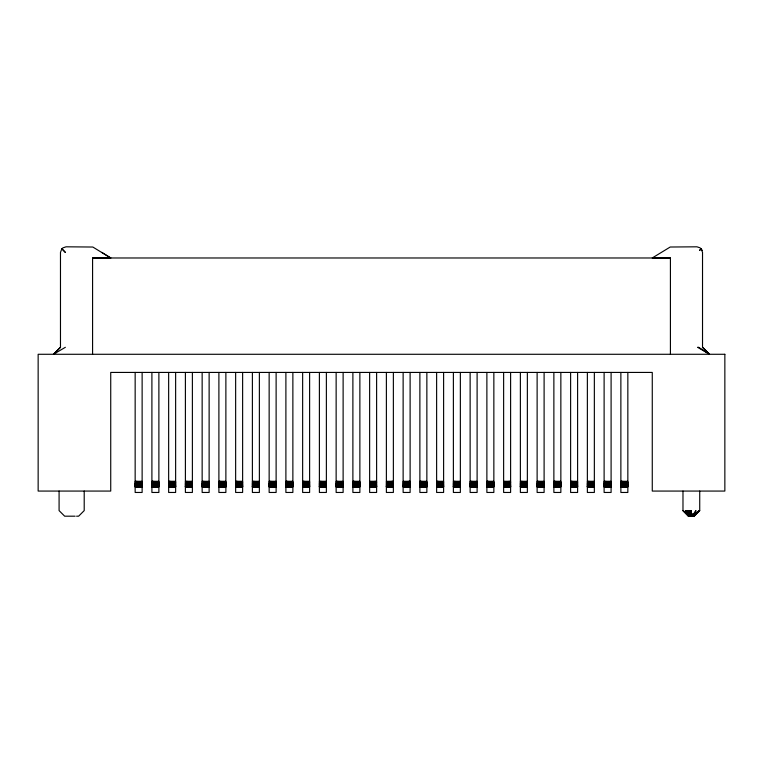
<?xml version="1.0" encoding="UTF-8"?>
<svg xmlns="http://www.w3.org/2000/svg" width="763" height="763" viewBox="0 0 763 763"><rect width="100%" height="100%" fill="white"/><g stroke="black" fill="none" stroke-linecap="round" stroke-linejoin="round"><path stroke-width="1.14" d="M693.062 513.957L692.747 516.189L694.692 513.795M692.079 516.189L692.651 513.957M692.079 514.329L691.354 516.189L691.354 510.609L690.629 516.189L687.167 510.609L689.38 516.189L685.432 510.609L688.932 516.189L686.862 513.795M692.899 516.189L695.999 510.609L691.803 516.189L689.456 510.609L690.725 516.189L688.035 510.609L689.809 516.189L685.555 510.609L690.935 510.609L691.803 516.189M61.851 248.738L65.351 252.391L61.851 248.738L60.477 252.391L60.477 347.308L53.505 354.28L65.351 347.308M694.645 514.329L693.329 516.189L697.849 511.401L693.767 516.189L699.442 510.609L694.139 516.189L688.56 516.189L682.98 510.609L682.98 491.067M699.728 491.067L699.728 510.609L694.139 516.189L699.442 510.609M694.139 516.189L699.728 510.609M56.472 352.372L53.505 354.28L60.477 347.308M62.719 247.927L66.066 246.811L92.828 247.031L110.74 257.97L92.581 257.98L92.581 354.28M135.156 486.88L142.128 486.832L135.156 486.832L142.128 486.689L135.156 486.451L142.128 486.451L135.156 486.126L142.128 485.726L135.156 485.239L142.128 485.239L135.156 484.696L142.128 484.085L135.156 483.427L142.128 482.741L135.156 482.025L142.128 482.025L135.156 481.291L142.128 481.291M151.904 486.832L158.885 486.88L151.904 486.88L158.885 486.689L151.904 486.451L158.885 486.451L151.904 486.126L158.885 485.726L151.904 485.239L158.885 485.239L151.904 484.696L158.885 484.085L151.904 483.427L158.885 482.741L151.904 482.025L158.885 482.025L151.904 481.291L158.885 481.291M168.652 486.832L175.633 486.88L168.652 486.88L175.633 486.689L168.652 486.451L175.633 486.451L168.652 486.126L175.633 485.726L168.652 485.239L175.633 485.239L168.652 484.696L175.633 484.085L168.652 483.427L175.633 482.741L168.652 482.025L175.633 482.025L168.652 481.291L175.633 481.291M185.399 486.832L192.381 486.88L185.399 486.832L192.381 486.689L185.399 486.451L192.381 486.451L185.399 486.126L192.381 485.726L185.399 485.239L192.381 485.239L185.399 484.696L192.381 484.085L185.399 483.427L192.381 482.741L185.399 482.025L192.381 482.025L185.399 481.291L192.381 481.291M202.147 486.88L209.129 486.832L202.147 486.832L209.129 486.689L202.147 486.451L209.129 486.451L202.147 486.126L209.129 485.726L202.147 485.239L209.129 485.239L202.147 484.696L209.129 484.085L202.147 483.427L209.129 482.741L202.147 482.025L209.129 482.025L202.147 481.291L209.129 481.291M218.895 486.832L225.877 486.88L218.895 486.832L225.877 486.689L218.895 486.451L225.877 486.451L218.895 486.126L225.877 485.726L218.895 485.239L225.877 485.239L218.895 484.696L225.877 484.085L218.895 483.427L225.877 482.741L218.895 482.025L225.877 482.025L218.895 481.291L225.877 481.291M235.643 486.832L242.624 486.88L235.643 486.88L242.624 486.689L235.643 486.451L242.624 486.451L235.643 486.126L242.624 485.726L235.643 485.239L242.624 485.239L235.643 484.696L242.624 484.085L235.643 483.427L242.624 482.741L235.643 482.025L242.624 482.025L235.643 481.291L242.624 481.291M252.391 486.88L259.372 486.88L252.391 486.832L259.372 486.689L252.391 486.451L259.372 486.451L252.391 486.126L259.372 485.726L252.391 485.239L259.372 485.239L252.391 484.696L259.372 484.085L252.391 483.427L259.372 482.741L252.391 482.025L259.372 482.025L252.391 481.291L259.372 481.291M269.148 486.832L276.12 486.88L269.148 486.832L276.12 486.689L269.148 486.451L276.12 486.451L269.148 486.126L276.12 485.726L269.148 485.239L276.12 485.239L269.148 484.696L276.12 484.085L269.148 483.427L276.12 482.741L269.148 482.025L276.12 482.025L269.148 481.291L276.12 481.291M285.896 486.88L292.868 486.88L285.896 486.832L292.868 486.689L285.896 486.451L292.868 486.451L285.896 486.126L292.868 485.726L285.896 485.239L292.868 485.239L285.896 484.696L292.868 484.085L285.896 483.427L292.868 482.741L285.896 482.025L292.868 482.025L285.896 481.291L292.868 481.291M302.644 486.88L309.616 486.832L302.644 486.832L309.616 486.689L302.644 486.451L309.616 486.451L302.644 486.126L309.616 485.726L302.644 485.239L309.616 485.239L302.644 484.696L309.616 484.085L302.644 483.427L309.616 482.741L302.644 482.025L309.616 482.025L302.644 481.291L309.616 481.291M319.392 486.88L326.373 486.832L319.392 486.832L326.373 486.689L319.392 486.451L326.373 486.451L319.392 486.126L326.373 485.726L319.392 485.239L326.373 485.239L319.392 484.696L326.373 484.085L319.392 483.427L326.373 482.741L319.392 482.025L326.373 482.025L319.392 481.291L326.373 481.291M336.14 486.88L343.121 486.88L336.14 486.832L343.121 486.689L336.14 486.451L343.121 486.451L336.14 486.126L343.121 485.726L336.14 485.239L343.121 485.239L336.14 484.696L343.121 484.085L336.14 483.427L343.121 482.741L336.14 482.025L343.121 482.025L336.14 481.291L343.121 481.291M352.887 486.88L359.869 486.88L352.887 486.832L359.869 486.689L352.887 486.451L359.869 486.451L352.887 486.126L359.869 485.726L352.887 485.239L359.869 485.239L352.887 484.696L359.869 484.085L352.887 483.427L359.869 482.741L352.887 482.025L359.869 482.025L352.887 481.291L359.869 481.291M369.635 481.291L376.617 481.291L369.635 482.025L376.617 482.741L369.635 483.427L376.617 484.085L369.635 484.696L376.617 485.239L369.635 485.726L376.617 486.126L369.635 486.451L376.617 486.689L369.635 486.832L376.617 486.88L369.635 486.832M386.383 481.291L393.365 481.291L386.383 482.025L393.365 482.741L386.383 483.427L393.365 484.085L386.383 484.696L393.365 485.239L386.383 485.726L393.365 486.126L386.383 486.451L393.365 486.689L386.383 486.832L393.365 486.88L386.383 486.832M403.131 481.291L410.113 481.291L403.131 482.025L410.113 482.741L403.131 483.427L410.113 484.085L403.131 484.696L410.113 485.239L403.131 485.726L410.113 486.126L403.131 486.451L410.113 486.689L403.131 486.832L410.113 486.88L403.131 486.832M419.879 486.832L426.86 486.88L419.879 486.832L426.86 486.689L419.879 486.451L426.86 486.451L419.879 486.126L426.86 485.726L419.879 485.239L426.86 485.239L419.879 484.696L426.86 484.085L419.879 483.427L426.86 482.741L419.879 482.025L426.86 482.025L419.879 481.291L426.86 481.291M436.627 486.88L443.608 486.832L436.627 486.832L443.608 486.689L436.627 486.451L443.608 486.451L436.627 486.126L443.608 485.726L436.627 485.239L443.608 485.239L436.627 484.696L443.608 484.085L436.627 483.427L443.608 482.741L436.627 482.025L443.608 482.025L436.627 481.291L443.608 481.291M453.384 486.88L460.356 486.832L453.384 486.832L460.356 486.689L453.384 486.451L460.356 486.451L453.384 486.126L460.356 485.726L453.384 485.239L460.356 485.239L453.384 484.696L460.356 484.085L453.384 483.427L460.356 482.741L453.384 482.025L460.356 482.025L453.384 481.291L460.356 481.291M470.132 486.88L477.104 486.832L470.132 486.832L477.104 486.689L470.132 486.451L477.104 486.451L470.132 486.126L477.104 485.726L470.132 485.239L477.104 485.239L470.132 484.696L477.104 484.085L470.132 483.427L477.104 482.741L470.132 482.025L477.104 482.025L470.132 481.291L477.104 481.291M486.88 486.88L493.852 486.832L486.88 486.832L493.852 486.689L486.88 486.451L493.852 486.451L486.88 486.126L493.852 485.726L486.88 485.239L493.852 485.239L486.88 484.696L493.852 484.085L486.88 483.427L493.852 482.741L486.88 482.025L493.852 482.025L486.88 481.291L493.852 481.291M503.628 481.291L510.609 481.291L503.628 482.025L510.609 482.741L503.628 483.427L510.609 484.085L503.628 484.696L510.609 485.239L503.628 485.726L510.609 486.126L503.628 486.451L510.609 486.689L503.628 486.832L510.609 486.88L503.628 486.832M520.376 486.832L527.357 486.88L520.376 486.832L527.357 486.689L520.376 486.451L527.357 486.451L520.376 486.126L527.357 485.726L520.376 485.239L527.357 485.239L520.376 484.696L527.357 484.085L520.376 483.427L527.357 482.741L520.376 482.025L527.357 482.025L520.376 481.291L527.357 481.291M537.123 486.832L544.105 486.88L537.123 486.832L544.105 486.689L537.123 486.451L544.105 486.451L537.123 486.126L544.105 485.726L537.123 485.239L544.105 485.239L537.123 484.696L544.105 484.085L537.123 483.427L544.105 482.741L537.123 482.025L544.105 482.025L537.123 481.291L544.105 481.291M553.871 486.88L560.853 486.832L553.871 486.832L560.853 486.689L553.871 486.451L560.853 486.451L553.871 486.126L560.853 485.726L553.871 485.239L560.853 485.239L553.871 484.696L560.853 484.085L553.871 483.427L560.853 482.741L553.871 482.025L560.853 482.025L553.871 481.291L560.853 481.291M570.619 486.832L577.601 486.88L570.619 486.88L577.601 486.689L570.619 486.451L577.601 486.451L570.619 486.126L577.601 485.726L570.619 485.239L577.601 485.239L570.619 484.696L577.601 484.085L570.619 483.427L577.601 482.741L570.619 482.025L577.601 482.025L570.619 481.291L577.601 481.291M587.367 486.88L594.348 486.832L587.367 486.832L594.348 486.689L587.367 486.451L594.348 486.451L587.367 486.126L594.348 485.726L587.367 485.239L594.348 485.239L587.367 484.696L594.348 484.085L587.367 483.427L594.348 482.741L587.367 482.025L594.348 482.025L587.367 481.291L594.348 481.291M604.115 486.88L611.096 486.88L604.115 486.832L611.096 486.689L604.115 486.451L611.096 486.451L604.115 486.126L611.096 485.726L604.115 485.239L611.096 485.239L604.115 484.696L611.096 484.085L604.115 483.427L611.096 482.741L604.115 482.025L611.096 482.025L604.115 481.291L611.096 481.291M620.872 486.88L627.844 486.832L620.872 486.832L627.844 486.689L620.872 486.451L627.844 486.451L620.872 486.126L627.844 485.726L620.872 485.239L627.844 485.239L620.872 484.696L627.844 484.085L620.872 483.427L627.844 482.741L620.872 482.025L627.844 482.025L620.872 481.291L627.844 481.291M92.581 257.98L670.419 257.98L670.419 354.28M135.156 482.741L142.128 482.741M151.904 482.741L158.885 482.741M168.652 482.741L175.633 482.741M185.399 482.741L192.381 482.741M202.147 482.741L209.129 482.741M218.895 482.741L225.877 482.741M235.643 482.741L242.624 482.741M252.391 482.741L259.372 482.741M269.148 482.741L276.12 482.741M285.896 482.741L292.868 482.741M302.644 482.741L309.616 482.741M319.392 482.741L326.373 482.741M336.14 482.741L343.121 482.741M352.887 482.741L359.869 482.741M369.635 482.741L376.617 482.741M386.383 482.741L393.365 482.741M403.131 482.741L410.113 482.741M419.879 482.741L426.86 482.741M436.627 482.741L443.608 482.741M453.384 482.741L460.356 482.741M470.132 482.741L477.104 482.741M486.88 482.741L493.852 482.741M503.628 482.741L510.609 482.741M520.376 482.741L527.357 482.741M537.123 482.741L544.105 482.741M553.871 482.741L560.853 482.741M570.619 482.741L577.601 482.741M587.367 482.741L594.348 482.741M604.115 482.741L611.096 482.741M620.872 482.741L627.844 482.741M135.156 483.427L142.128 483.427M151.904 483.427L158.885 483.427M168.652 483.427L175.633 483.427M185.399 483.427L192.381 483.427M202.147 483.427L209.129 483.427M218.895 483.427L225.877 483.427M235.643 483.427L242.624 483.427M252.391 483.427L259.372 483.427M269.148 483.427L276.12 483.427M285.896 483.427L292.868 483.427M302.644 483.427L309.616 483.427M319.392 483.427L326.373 483.427M336.14 483.427L343.121 483.427M352.887 483.427L359.869 483.427M419.879 483.427L426.86 483.427M436.627 483.427L443.608 483.427M453.384 483.427L460.356 483.427M470.132 483.427L477.104 483.427M486.88 483.427L493.852 483.427M520.376 483.427L527.357 483.427M537.123 483.427L544.105 483.427M553.871 483.427L560.853 483.427M570.619 483.427L577.601 483.427M587.367 483.427L594.348 483.427M604.115 483.427L611.096 483.427M620.872 483.427L627.844 483.427M135.156 484.085L142.128 484.085M151.904 484.085L158.885 484.085M168.652 484.085L175.633 484.085M185.399 484.085L192.381 484.085M202.147 484.085L209.129 484.085M218.895 484.085L225.877 484.085M235.643 484.085L242.624 484.085M252.391 484.085L259.372 484.085M269.148 484.085L276.12 484.085M285.896 484.085L292.868 484.085M302.644 484.085L309.616 484.085M319.392 484.085L326.373 484.085M336.14 484.085L343.121 484.085M352.887 484.085L359.869 484.085M369.635 484.085L376.617 484.085M386.383 484.085L393.365 484.085M403.131 484.085L410.113 484.085M419.879 484.085L426.86 484.085M436.627 484.085L443.608 484.085M453.384 484.085L460.356 484.085M470.132 484.085L477.104 484.085M486.88 484.085L493.852 484.085M503.628 484.085L510.609 484.085M520.376 484.085L527.357 484.085M537.123 484.085L544.105 484.085M553.871 484.085L560.853 484.085M570.619 484.085L577.601 484.085M587.367 484.085L594.348 484.085M604.115 484.085L611.096 484.085M620.872 484.085L627.844 484.085M135.156 484.696L142.128 484.696M151.904 484.696L158.885 484.696M168.652 484.696L175.633 484.696M185.399 484.696L192.381 484.696M202.147 484.696L209.129 484.696M218.895 484.696L225.877 484.696M235.643 484.696L242.624 484.696M252.391 484.696L259.372 484.696M269.148 484.696L276.12 484.696M285.896 484.696L292.868 484.696M302.644 484.696L309.616 484.696M319.392 484.696L326.373 484.696M336.14 484.696L343.121 484.696M352.887 484.696L359.869 484.696M419.879 484.696L426.86 484.696M436.627 484.696L443.608 484.696M453.384 484.696L460.356 484.696M470.132 484.696L477.104 484.696M486.88 484.696L493.852 484.696M520.376 484.696L527.357 484.696M537.123 484.696L544.105 484.696M553.871 484.696L560.853 484.696M570.619 484.696L577.601 484.696M587.367 484.696L594.348 484.696M604.115 484.696L611.096 484.696M620.872 484.696L627.844 484.696M369.635 485.239L376.617 485.239M386.383 485.239L393.365 485.239M403.131 485.239L410.113 485.239M503.628 485.239L510.609 485.239M135.156 485.726L142.128 485.726M151.904 485.726L158.885 485.726M168.652 485.726L175.633 485.726M185.399 485.726L192.381 485.726M202.147 485.726L209.129 485.726M218.895 485.726L225.877 485.726M235.643 485.726L242.624 485.726M252.391 485.726L259.372 485.726M269.148 485.726L276.12 485.726M285.896 485.726L292.868 485.726M302.644 485.726L309.616 485.726M319.392 485.726L326.373 485.726M336.14 485.726L343.121 485.726M352.887 485.726L359.869 485.726M419.879 485.726L426.86 485.726M436.627 485.726L443.608 485.726M453.384 485.726L460.356 485.726M470.132 485.726L477.104 485.726M486.88 485.726L493.852 485.726M520.376 485.726L527.357 485.726M537.123 485.726L544.105 485.726M553.871 485.726L560.853 485.726M570.619 485.726L577.601 485.726M587.367 485.726L594.348 485.726M604.115 485.726L611.096 485.726M620.872 485.726L627.844 485.726M135.156 486.126L142.128 486.126M151.904 486.126L158.885 486.126M168.652 486.126L175.633 486.126M185.399 486.126L192.381 486.126M202.147 486.126L209.129 486.126M218.895 486.126L225.877 486.126M235.643 486.126L242.624 486.126M252.391 486.126L259.372 486.126M269.148 486.126L276.12 486.126M285.896 486.126L292.868 486.126M302.644 486.126L309.616 486.126M319.392 486.126L326.373 486.126M336.14 486.126L343.121 486.126M352.887 486.126L359.869 486.126M369.635 486.126L376.617 486.126M386.383 486.126L393.365 486.126M403.131 486.126L410.113 486.126M419.879 486.126L426.86 486.126M436.627 486.126L443.608 486.126M453.384 486.126L460.356 486.126M470.132 486.126L477.104 486.126M486.88 486.126L493.852 486.126M503.628 486.126L510.609 486.126M520.376 486.126L527.357 486.126M537.123 486.126L544.105 486.126M553.871 486.126L560.853 486.126M570.619 486.126L577.601 486.126M587.367 486.126L594.348 486.126M604.115 486.126L611.096 486.126M620.872 486.126L627.844 486.126M135.156 486.689L142.128 486.689M151.904 486.689L158.885 486.689M168.652 486.689L175.633 486.689M185.399 486.689L192.381 486.689M202.147 486.689L209.129 486.689M218.895 486.689L225.877 486.689M235.643 486.689L242.624 486.689M252.391 486.689L259.372 486.689M269.148 486.689L276.12 486.689M285.896 486.689L292.868 486.689M302.644 486.689L309.616 486.689M319.392 486.689L326.373 486.689M336.14 486.689L343.121 486.689M352.887 486.689L359.869 486.689M369.635 486.689L376.617 486.689M386.383 486.689L393.365 486.689M403.131 486.689L410.113 486.689M419.879 486.689L426.86 486.689M436.627 486.689L443.608 486.689M453.384 486.689L460.356 486.689M470.132 486.689L477.104 486.689M486.88 486.689L493.852 486.689M503.628 486.689L510.609 486.689M520.376 486.689L527.357 486.689M537.123 486.689L544.105 486.689M553.871 486.689L560.853 486.689M570.619 486.689L577.601 486.689M587.367 486.689L594.348 486.689M604.115 486.689L611.096 486.689M620.872 486.689L627.844 486.689M75.136 516.189L64.664 516.189L59.085 510.609L59.085 491.067M76.586 516.189L78.627 516.189L84.207 510.609L84.207 491.067M670.419 257.98L652.26 257.97L670.2 247.021L696.934 246.811L700.215 247.88M702.523 347.308L709.495 354.28L697.649 347.308L698.622 347.289L709.495 354.28L702.523 347.308L702.523 252.391L701.149 248.738L699.557 250.445L701.149 248.738L702.179 250.474M101.822 252.391L110.749 257.98M688.798 516.189L683.162 510.609L688.56 516.189L686.7 513.795M682.98 510.609L688.56 516.189M686.729 510.609L689.809 516.189M687.167 510.609L689.952 516.189M627.844 372.43L627.844 492.459L620.872 492.459L620.872 372.43M611.096 372.43L611.096 492.459L604.115 492.459L604.115 372.43M594.348 372.43L594.348 492.459L587.367 492.459L587.367 372.43M577.601 372.43L577.601 492.459L570.619 492.459L570.619 372.43M560.853 372.43L560.853 492.459L553.871 492.459L553.871 372.43M544.105 372.43L544.105 492.459L537.123 492.459L537.123 372.43M527.357 372.43L527.357 492.459L520.376 492.459L520.376 372.43M510.609 372.43L510.609 492.459L503.628 492.459L503.628 372.43M493.852 372.43L493.852 492.459L486.88 492.459L486.88 372.43M477.104 372.43L477.104 492.459L470.132 492.459L470.132 372.43M460.356 372.43L460.356 492.459L453.384 492.459L453.384 372.43M443.608 372.43L443.608 492.459L436.627 492.459L436.627 372.43M426.86 372.43L426.86 492.459L419.879 492.459L419.879 372.43M410.113 372.43L410.113 492.459L403.131 492.459L403.131 372.43M393.365 372.43L393.365 492.459L386.383 492.459L386.383 372.43M376.617 372.43L376.617 492.459L369.635 492.459L369.635 372.43M359.869 372.43L359.869 492.459L352.887 492.459L352.887 372.43M343.121 372.43L343.121 492.459L336.14 492.459L336.14 372.43M326.373 372.43L326.373 492.459L319.392 492.459L319.392 372.43M309.616 372.43L309.616 492.459L302.644 492.459L302.644 372.43M292.868 372.43L292.868 492.459L285.896 492.459L285.896 372.43M276.12 372.43L276.12 492.459L269.148 492.459L269.148 372.43M259.372 372.43L259.372 492.459L252.391 492.459L252.391 372.43M242.624 372.43L242.624 492.459L235.643 492.459L235.643 372.43M225.877 372.43L225.877 492.459L218.895 492.459L218.895 372.43M209.129 372.43L209.129 492.459L202.147 492.459L202.147 372.43M192.381 372.43L192.381 492.459L185.399 492.459L185.399 372.43M175.633 372.43L175.633 492.459L168.652 492.459L168.652 372.43M158.885 372.43L158.885 492.459L151.904 492.459L151.904 372.43M142.128 372.43L142.128 492.459L135.156 492.459L135.156 372.43M724.85 354.28L38.15 354.28L38.15 491.067L110.73 491.067L110.73 372.43L652.27 372.43L652.27 491.067L724.85 491.067L724.85 354.28"/></g></svg>
